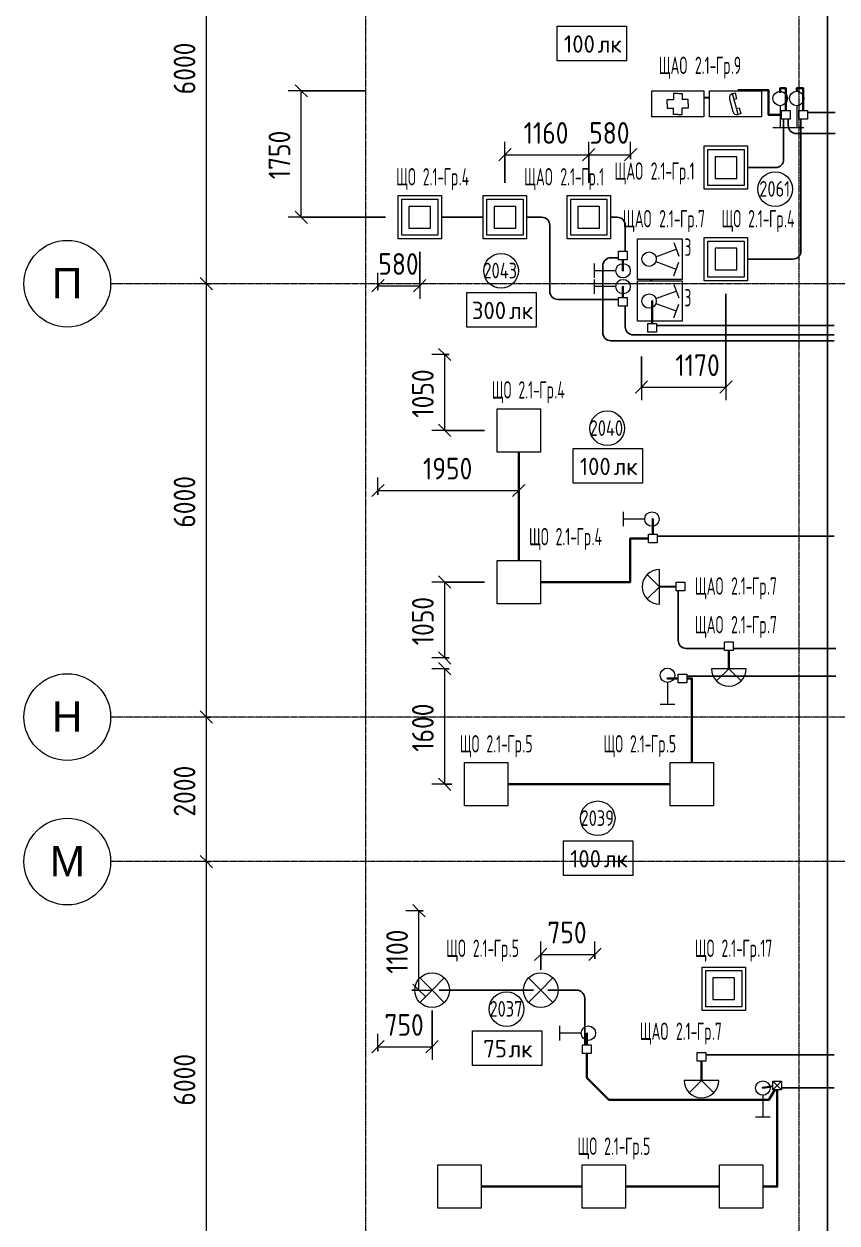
# Model space of a CAD drawing. Header units: millimetres. Extents: x -4730 to 98194, y -4296 to 93388.
# Drawn here: x -4730 to 6528, y 47496 to 64096 of the extents above; entities that cross this region are included whole.
import ezdxf

# ---------------------------------------------------------------- set-up
doc = ezdxf.new("R2010")
doc.units = ezdxf.units.MM
doc.linetypes.add('Линия сетки', pattern=[22.225, 12.7, -3.175, 3.175, -3.175])
for name, color, linetype, lineweight, true_color in [('Кабельные лотки', 5, 'Continuous', 25, 0x0000ff), ('Короба', 7, 'Continuous', 25, 0x008000), ('Соединительные детали коробов', 7, 'Continuous', 25, 0x008000), ('Типовые аннотации', 5, 'Continuous', 18, 0x0000ff)]:
    doc.layers.add(name, color=color, linetype=linetype, lineweight=lineweight, true_color=true_color)
for name, color, linetype, lineweight in [('Марки помещений', 7, 'Continuous', 9), ('Марки силовых электроприборов', 7, 'Continuous', 9), ('Оси', 7, 'Continuous', 9), ('Провода', 7, 'Continuous', 35), ('Размеры', 7, 'Continuous', 9), ('Размеры-120', 7, 'Continuous', 9)]:
    doc.layers.add(name, color=color, linetype=linetype, lineweight=lineweight)
doc.styles.add('Arial_1', font='arial.ttf', dxfattribs={"height": 420})
doc.styles.add('GOST Common', font='GOST_Common.ttf', dxfattribs={"width": 0.6, "height": 240})
doc.styles.add('GOST Common_2', font='GOST_Common.ttf', dxfattribs={"height": 240})
doc.styles.add('GOST Common_3', font='GOST_Common.ttf', dxfattribs={"width": 0.9, "height": 300})
doc.styles.add('GOST Common_4', font='GOST_Common.ttf', dxfattribs={"width": 0.8, "height": 216})
doc.dimstyles.new('ADSK_Проверочный', dxfattribs={"dimscale": 304.8, "dimtxt": 301.714499, "dimasz": 0.556693, "dimexe": 0.590551, "dimexo": 0.590551, "dimgap": 0.19685, "dimtad": 1, "dimdec": 3, "dimrnd": 0.001, "dimdsep": 46, "dimtxsty": 'GOST Common_3', "dimblk1": 'OBLIQUE', "dimblk2": 'OBLIQUE', "dimsah": 1, "dimcen": 0.09, "dimazin": 0, "dimtfac": 1, "dimtdec": 4, "dimtix": 1, "dimtmove": 0, "dimatfit": 3, "dimfxl": 1, "dimtvp": 1, "dimtolj": 1, "dimtzin": 0, "dimarcsym": 2})
doc.dimstyles.new('ADSK_Проверочный_1', dxfattribs={"dimscale": 304.8, "dimtxt": 301.714499, "dimasz": 0.556693, "dimexe": 0.590551, "dimexo": 0.590551, "dimgap": 0.19685, "dimtad": 1, "dimdec": 3, "dimrnd": 0.001, "dimdsep": 46, "dimtxsty": 'GOST Common_3', "dimblk1": 'OBLIQUE', "dimblk2": 'OBLIQUE', "dimsah": 1, "dimcen": 0.09, "dimazin": 0, "dimtfac": 1, "dimtdec": 4, "dimtix": 1, "dimtmove": 2, "dimatfit": 3, "dimfxl": 1, "dimtvp": 1, "dimtolj": 1, "dimtzin": 0, "dimarcsym": 2})

# ---------------------------------------------------------------- blocks, each defined once
blk = doc.blocks.new('M_Короб_ отвод - Плоский торец - ПВХ - Стандартная-2386742-2-й этаж')
at = {"layer": 'Соединительные детали коробов'}
for p, q in [((0, 111.95), (0, 150.05)), ((-150.05, 0), (-111.95, 0))]:
    blk.add_line(p, q, dxfattribs=at)
blk.add_arc((-111.95, 111.95), 111.95, 270, 0, dxfattribs=at)
blk = doc.blocks.new('Ось сетки - Заголовок сетки - Окружность 5 мм-1145995-2-й этаж')
at = {"layer": 'Оси'}
blk.add_circle((0, 0), 5, dxfattribs=at)
blk = doc.blocks.new('DIMBLOCK35-2-й этаж')
at = {"layer": 'Размеры-120'}
for p, q in [((-2145, 52500), (-2385, 52500)), ((-2205, 52500), (-2290, 52585)), ((-2205, 46500), (-2205, 52500)), ((-2205, 52500), (-2120, 52415)), ((-2205, 52500), (-2145, 52500)), ((-2145, 46500), (-2385, 46500)), ((-2205, 46500), (-2290, 46585)), ((-2205, 46500), (-2120, 46415)), ((-2205, 46500), (-2145, 46500))]:
    blk.add_line(p, q, dxfattribs=at)
at = {"layer": 'Размеры-120', "color": 0, "insert": (-2657, 49122), "char_height": 300, "width": 908.21, "attachment_point": 1, "rotation": 90, "line_spacing_factor": 1.022761, "style": 'GOST Common_3'}
blk.add_mtext('6000', dxfattribs=at)
blk = doc.blocks.new('_Oblique')
at = {"color": 0, "linetype": 'ByBlock', "lineweight": -2}
blk.add_line((-0.5, -0.5), (0.5, 0.5), dxfattribs=at)
blk = doc.blocks.new('DIMBLOCK36-2-й этаж')
at = {"layer": 'Размеры-120'}
for p, q in [((-2145, 54500), (-2385, 54500)), ((-2205, 54500), (-2290, 54585)), ((-2205, 52500), (-2205, 54500)), ((-2205, 54500), (-2120, 54415)), ((-2205, 54500), (-2145, 54500)), ((-2145, 52500), (-2385, 52500)), ((-2205, 52500), (-2290, 52585)), ((-2205, 52500), (-2120, 52415)), ((-2205, 52500), (-2145, 52500))]:
    blk.add_line(p, q, dxfattribs=at)
at = {"layer": 'Размеры-120', "color": 0, "insert": (-2657, 53122), "char_height": 300, "width": 908.21, "attachment_point": 1, "rotation": 90, "line_spacing_factor": 1.022761, "style": 'GOST Common_3'}
blk.add_mtext('2000', dxfattribs=at)
blk = doc.blocks.new('DIMBLOCK37-2-й этаж')
at = {"layer": 'Размеры-120'}
for p, q in [((-2145, 60500), (-2385, 60500)), ((-2205, 60500), (-2290, 60585)), ((-2205, 54500), (-2205, 60500)), ((-2205, 60500), (-2120, 60415)), ((-2205, 60500), (-2145, 60500)), ((-2145, 54500), (-2385, 54500)), ((-2205, 54500), (-2290, 54585)), ((-2205, 54500), (-2120, 54415)), ((-2205, 54500), (-2145, 54500))]:
    blk.add_line(p, q, dxfattribs=at)
at = {"layer": 'Размеры-120', "color": 0, "insert": (-2657, 57122), "char_height": 300, "width": 908.21, "attachment_point": 1, "rotation": 90, "line_spacing_factor": 1.022761, "style": 'GOST Common_3'}
blk.add_mtext('6000', dxfattribs=at)
blk = doc.blocks.new('DIMBLOCK38-2-й этаж')
at = {"layer": 'Размеры-120'}
for p, q in [((-2205, 66500), (-2290, 66585)), ((-2145, 66500), (-2385, 66500)), ((-2205, 60500), (-2205, 66500)), ((-2205, 66500), (-2120, 66415)), ((-2205, 66500), (-2145, 66500)), ((-2145, 60500), (-2385, 60500)), ((-2205, 60500), (-2290, 60585)), ((-2205, 60500), (-2120, 60415)), ((-2205, 60500), (-2145, 60500))]:
    blk.add_line(p, q, dxfattribs=at)
at = {"layer": 'Размеры-120', "color": 0, "insert": (-2657, 63122), "char_height": 300, "width": 908.21, "attachment_point": 1, "rotation": 90, "line_spacing_factor": 1.022761, "style": 'GOST Common_3'}
blk.add_mtext('6000', dxfattribs=at)
blk = doc.blocks.new('DIMBLOCK54-2-й этаж')
at = {"layer": 'Размеры-120'}
for p, q in [((-891, 63170), (-976, 63255)), ((-10, 63170), (-1071, 63170)), ((-891, 61420), (-891, 63170)), ((-891, 63170), (-806, 63085)), ((-891, 63170), (-10, 63170)), ((275, 61420), (-1071, 61420)), ((-891, 61420), (-976, 61505)), ((-891, 61420), (-806, 61335)), ((-891, 61420), (275, 61420))]:
    blk.add_line(p, q, dxfattribs=at)
at = {"layer": 'Размеры-120', "color": 0, "insert": (-1343, 61945), "char_height": 300, "width": 840.71, "attachment_point": 1, "rotation": 90, "line_spacing_factor": 1.022761, "style": 'GOST Common_3'}
blk.add_mtext('1750', dxfattribs=at)
blk = doc.blocks.new('DIMBLOCK55-2-й этаж')
at = {"layer": 'Размеры-120'}
for p, q in [((750, 60942), (750, 60291)), ((750, 60471), (750, 60942)), ((170, 60411), (170, 60651)), ((170, 60471), (85, 60386)), ((170, 60471), (255, 60556)), ((170, 60471), (750, 60471)), ((170, 60471), (170, 60411)), ((750, 60471), (665, 60386)), ((750, 60471), (835, 60556))]:
    blk.add_line(p, q, dxfattribs=at)
at = {"layer": 'Размеры-120', "color": 0, "insert": (176, 60923), "char_height": 300, "width": 681.16, "attachment_point": 1, "line_spacing_factor": 1.022761, "style": 'GOST Common_3'}
blk.add_mtext('580', dxfattribs=at)
blk = doc.blocks.new('DIMBLOCK56-2-й этаж')
at = {"layer": 'Размеры-120'}
for p, q in [((3090, 61898), (3090, 62465)), ((3670, 62225), (3670, 62465)), ((3090, 62285), (3005, 62200)), ((3090, 62285), (3175, 62370)), ((3090, 62285), (3670, 62285)), ((3090, 62285), (3090, 61898)), ((3670, 62285), (3585, 62200)), ((3670, 62285), (3755, 62370)), ((3670, 62285), (3670, 62225))]:
    blk.add_line(p, q, dxfattribs=at)
at = {"layer": 'Размеры-120', "color": 0, "insert": (3096, 62737), "char_height": 300, "width": 681.16, "attachment_point": 1, "line_spacing_factor": 1.022761, "style": 'GOST Common_3'}
blk.add_mtext('580', dxfattribs=at)
blk = doc.blocks.new('DIMBLOCK57-2-й этаж')
at = {"layer": 'Размеры-120'}
for p, q in [((1930, 61898), (1930, 62465)), ((3090, 61898), (3090, 62465)), ((1930, 62285), (1845, 62200)), ((1930, 62285), (2015, 62370)), ((1930, 62285), (3090, 62285)), ((1930, 62285), (1930, 61898)), ((3090, 62285), (3005, 62200)), ((3090, 62285), (3175, 62370)), ((3090, 62285), (3090, 61898))]:
    blk.add_line(p, q, dxfattribs=at)
at = {"layer": 'Размеры-120', "color": 0, "insert": (2188, 62737), "char_height": 300, "width": 773.21, "attachment_point": 1, "line_spacing_factor": 1.022761, "style": 'GOST Common_3'}
blk.add_mtext('1160', dxfattribs=at)
blk = doc.blocks.new('DIMBLOCK58-2-й этаж')
at = {"layer": 'Размеры-120'}
for p, q in [((4990, 60362), (4990, 58890)), ((4990, 59070), (4990, 60362)), ((3820, 59490), (3820, 58890)), ((3820, 59070), (3820, 59490)), ((3820, 59070), (3905, 59155)), ((4990, 59070), (5075, 59155)), ((3820, 59070), (3735, 58985)), ((3820, 59070), (4990, 59070)), ((4990, 59070), (4905, 58985))]:
    blk.add_line(p, q, dxfattribs=at)
at = {"layer": 'Размеры-120', "color": 0, "insert": (4290, 59522), "char_height": 300, "width": 773.21, "attachment_point": 1, "line_spacing_factor": 1.022761, "style": 'GOST Common_3'}
blk.add_mtext('1170', dxfattribs=at)
blk = doc.blocks.new('DIMBLOCK59-2-й этаж')
at = {"layer": 'Размеры-120'}
for p, q in [((2120, 57992), (2120, 57458)), ((2120, 57638), (2120, 57992)), ((170, 57578), (170, 57818)), ((170, 57638), (85, 57553)), ((170, 57638), (255, 57722)), ((170, 57638), (2120, 57638)), ((170, 57638), (170, 57578)), ((2120, 57638), (2035, 57553)), ((2120, 57638), (2205, 57722))]:
    blk.add_line(p, q, dxfattribs=at)
at = {"layer": 'Размеры-120', "color": 0, "insert": (795, 58090), "char_height": 300, "width": 840.71, "attachment_point": 1, "line_spacing_factor": 1.022761, "style": 'GOST Common_3'}
blk.add_mtext('1950', dxfattribs=at)
blk = doc.blocks.new('DIMBLOCK60-2-й этаж')
at = {"layer": 'Размеры-120'}
for p, q in [((1095, 59520), (1010, 59605)), ((1155, 59520), (915, 59520)), ((1095, 58470), (1095, 59520)), ((1095, 59520), (1179, 59435)), ((1095, 59520), (1155, 59520)), ((1645, 58470), (915, 58470)), ((1095, 58470), (1010, 58555)), ((1095, 58470), (1179, 58385)), ((1095, 58470), (1645, 58470))]:
    blk.add_line(p, q, dxfattribs=at)
at = {"layer": 'Размеры-120', "color": 0, "insert": (643, 58645), "char_height": 300, "width": 840.71, "attachment_point": 1, "rotation": 90, "line_spacing_factor": 1.022761, "style": 'GOST Common_3'}
blk.add_mtext('1050', dxfattribs=at)
blk = doc.blocks.new('DIMBLOCK61-2-й этаж')
at = {"layer": 'Размеры-120'}
for p, q in [((1095, 56370), (1010, 56455)), ((1645, 56370), (915, 56370)), ((1095, 55320), (1095, 56370)), ((1095, 56370), (1179, 56285)), ((1095, 56370), (1645, 56370)), ((1155, 55320), (915, 55320)), ((1095, 55320), (1010, 55405)), ((1095, 55320), (1179, 55235)), ((1095, 55320), (1155, 55320))]:
    blk.add_line(p, q, dxfattribs=at)
at = {"layer": 'Размеры-120', "color": 0, "insert": (643, 55495), "char_height": 300, "width": 840.71, "attachment_point": 1, "rotation": 90, "line_spacing_factor": 1.022761, "style": 'GOST Common_3'}
blk.add_mtext('1050', dxfattribs=at)
blk = doc.blocks.new('DIMBLOCK62-2-й этаж')
at = {"layer": 'Размеры-120'}
for p, q in [((1155, 55170), (915, 55170)), ((1095, 55170), (1010, 55255)), ((1095, 53570), (1095, 55170)), ((1095, 55170), (1179, 55085)), ((1095, 55170), (1155, 55170)), ((1095, 53570), (1010, 53655)), ((1195, 53570), (915, 53570)), ((1095, 53570), (1179, 53485)), ((1095, 53570), (1195, 53570))]:
    blk.add_line(p, q, dxfattribs=at)
at = {"layer": 'Размеры-120', "color": 0, "insert": (643, 54020), "char_height": 300, "width": 840.71, "attachment_point": 1, "rotation": 90, "line_spacing_factor": 1.022761, "style": 'GOST Common_3'}
blk.add_mtext('1600', dxfattribs=at)
blk = doc.blocks.new('DIMBLOCK63-2-й этаж')
at = {"layer": 'Размеры-120'}
for p, q in [((798, 51820), (558, 51820)), ((738, 51820), (653, 51905)), ((738, 50720), (738, 51820)), ((738, 51820), (823, 51735)), ((738, 51820), (798, 51820)), ((738, 50720), (653, 50805)), ((640, 50720), (918, 50720)), ((738, 50720), (640, 50720)), ((738, 50720), (823, 50635))]:
    blk.add_line(p, q, dxfattribs=at)
at = {"layer": 'Размеры-120', "color": 0, "insert": (286, 50948), "char_height": 300, "width": 773.21, "attachment_point": 1, "rotation": 90, "line_spacing_factor": 1.022761, "style": 'GOST Common_3'}
blk.add_mtext('1100', dxfattribs=at)
blk = doc.blocks.new('DIMBLOCK64-2-й этаж')
at = {"layer": 'Размеры-120'}
for p, q in [((920, 50440), (920, 49756)), ((920, 49936), (920, 50440)), ((170, 49876), (170, 50116)), ((170, 49936), (255, 50021)), ((920, 49936), (1005, 50021)), ((170, 49936), (85, 49851)), ((170, 49936), (920, 49936)), ((170, 49936), (170, 49876)), ((920, 49936), (835, 49851))]:
    blk.add_line(p, q, dxfattribs=at)
at = {"layer": 'Размеры-120', "color": 0, "insert": (261, 50388), "char_height": 300, "width": 681.16, "attachment_point": 1, "line_spacing_factor": 1.022761, "style": 'GOST Common_3'}
blk.add_mtext('750', dxfattribs=at)
blk = doc.blocks.new('DIMBLOCK65-2-й этаж')
at = {"layer": 'Размеры-120'}
for p, q in [((2425, 51000), (2425, 51395)), ((2425, 51215), (2510, 51300)), ((3175, 51155), (3175, 51395)), ((3175, 51215), (3260, 51300)), ((2425, 51215), (2340, 51130)), ((2425, 51215), (3175, 51215)), ((2425, 51215), (2425, 51000)), ((3175, 51215), (3090, 51130)), ((3175, 51215), (3175, 51155))]:
    blk.add_line(p, q, dxfattribs=at)
at = {"layer": 'Размеры-120', "color": 0, "insert": (2516, 51667), "char_height": 300, "width": 681.16, "attachment_point": 1, "line_spacing_factor": 1.022761, "style": 'GOST Common_3'}
blk.add_mtext('750', dxfattribs=at)
blk = doc.blocks.new('ADSK_Марка_Помещение_1_ГОСТ21-501-2011 - Номер-85995-2-й этаж')
at = {"layer": 'Марки помещений'}
blk.add_circle((0, 0), 2, dxfattribs=at)
blk = doc.blocks.new('Морка помещения_освещённость_ - Морка помещения_освещённость_-1484368-2-й этаж')
at = {"layer": 'Марки помещений', "color": 190, "true_color": 0x8000ff}
for p, q in [((-4, 0), (-4, 4)), ((-4, 4), (4, 4)), ((4, 4), (4, 0)), ((4, 0), (-4, 0))]:
    blk.add_line(p, q, dxfattribs=at)

msp = doc.modelspace()

# ---------------------------------------------------------------- linework, layer by layer
at = {"layer": 'Кабельные лотки'}
msp.add_line((6395.0021, 89143.1437), (6395.0021, 43998.1437), dxfattribs=at)
at = {"layer": 'Короба'}
for p, q in [((5788.3943, 62257.506), (5788.3943, 62778.5921)), ((5851.3943, 62778.5921), (5851.3943, 62728.6421)), ((6028.3943, 60990.05), (6028.3943, 62778.5921)), ((6119.8943, 62870.0921), (6499.8943, 62870.0921)), ((6001.4443, 62578.5921), (6499.8943, 62578.5921)), ((5289.764, 62107.456), (5638.3443, 62107.456)), ((1634.764, 61420), (1049.764, 61420)), ((2229.764, 61420), (2399.714, 61420)), ((3389.764, 61420), (3445.0382, 61420)), ((2549.764, 61269.95), (2549.764, 60432.8452)), ((3595.0882, 61269.95), (3595.0882, 60951.2952)), ((3503.5882, 60859.7952), (3433.6382, 60859.7952)), ((5289.764, 60840), (5878.3443, 60840)), ((3283.5882, 60709.7452), (3283.5882, 59859.8452)), ((2699.814, 60282.7952), (3503.5882, 60282.7952)), ((3595.0882, 60191.2952), (3595.0882, 59941.3452)), ((3745.1382, 59791.2952), (6488.1634, 59791.2952)), ((4028.1634, 59921.4366), (6488.1634, 59921.4366)), ((3433.6382, 59709.7952), (6488.1634, 59709.7952)), ((4035.4304, 57004.3789), (6488.1634, 57004.3789)), ((4328.8545, 56246.7417), (4328.8545, 55601.517)), ((4478.9045, 55451.467), (4970, 55451.467)), ((5090, 55451.467), (6510, 55451.467)), ((4447.0955, 55067.6467), (6510, 55067.6467)), ((2325, 50720), (1020, 50720)), ((2525, 50720), (2883.7456, 50720)), ((3033.7956, 50569.95), (3033.7956, 49963.6185)), ((4710, 49826.7073), (6490, 49826.7073)), ((5760, 49366.6558), (6490, 49366.6558))]:
    msp.add_line(p, q, dxfattribs=at)
at = {"layer": 'Оси', "linetype": 'Линия сетки'}
for p, q in [((0, 93388.3703), (0, -3096.3487)), ((6000, 93388.3703), (6000, -3096.3487)), ((98194.2682, 60500), (-3530.0173, 60500)), ((98194.2682, 54500), (-3530.0173, 54500)), ((98194.2682, 52500), (-3530.0173, 52500))]:
    msp.add_line(p, q, dxfattribs=at)
at = {"layer": 'Провода'}
for p, q in [((4681.6479, 63075.5231), (4761.6479, 63074.4321)), ((3954.6431, 60540), (3954.6431, 60560)), ((2120.3234, 58170), (2120.3234, 56670)), ((4070, 56305.5099), (4300.3545, 56306.474)), ((5029.9987, 55170), (5030, 55422.967)), ((1970, 53570), (4215, 53570)), ((4649.9987, 49470), (4650, 49735.2073)), ((1600, 48000), (3000, 48000)), ((4900, 48000), (3600, 48000))]:
    msp.add_line(p, q, dxfattribs=at)
at = {"layer": 'Провода', "flags": 128}
for points in [[(5153.1217, 63181.2643), (5576.63, 63181.2643), (5576.63, 62838.5942), (5759.8943, 62838.5926)], [(5740, 63141.0806), (5740, 63205), (5819.8895, 63205), (5819.8936, 62898.5921)], [(5970, 63159), (5970, 63205), (6059.8895, 63205), (6059.8936, 62898.5921)], [(3563.5869, 60831.2952), (3563.5834, 60680), (3563.5834, 60779.997)], [(3563.5869, 60311.2952), (3563.5834, 60460), (3563.5834, 60360.003)], [(3968.1626, 59949.9366), (3968.1585, 60260), (3968.1585, 59980)], [(3975.4293, 57032.8789), (3975.4256, 57242.3593), (3975.4256, 57142.9738)], [(2420, 56370), (3665, 56370), (3665, 56972.881), (3915.4304, 56972.8793)], [(4327.0955, 55036.1473), (4180, 55036.1487), (4270.1836, 55036.1487)], [(4515.4633, 53870), (4517.264, 55036.1487), (4447.0955, 55036.1476)], [(3065.2943, 49963.6185), (3065.2908, 50124.1167), (3065.2908, 50025.951)], [(3065.2952, 49843.6185), (3065.2929, 49508.4206), (3370.0908, 49203.6206), (5585.2908, 49203.6206), (5664.6205, 49338.1558)], [(5640, 49389.1564), (5500, 49368.1578), (5598.266, 49382.8981)], [(5500, 48000), (5699.9952, 48000), (5699.9998, 49338.1558)]]:
    msp.add_lwpolyline(points, dxfattribs=at)
at = {"layer": 'Типовые аннотации', "color": 96, "true_color": 0x008000}
for p, q in [((3961.6479, 62808.0095), (3961.6479, 63168.0095)), ((3961.6479, 63168.0095), (4681.6479, 63168.0095)), ((4321.6479, 63132.0095), (4261.6479, 63132.0095)), ((4261.6479, 63132.0095), (4261.6479, 63048.0095)), ((4321.6479, 63132.0095), (4381.6479, 63132.0095)), ((4381.6479, 63132.0095), (4381.6479, 63048.0095)), ((4681.6479, 63168.0095), (4681.6479, 62808.0095)), ((4761.6479, 62808.0095), (4761.6479, 63168.0095)), ((4761.6479, 63168.0095), (5481.6479, 63168.0095)), ((5081.2146, 63132.0456), (5115.988, 63141.3631)), ((5158.8604, 62842.2679), (5081.2146, 63132.0456)), ((5115.988, 63141.3631), (5137.7288, 63060.2254)), ((5481.6479, 63168.0095), (5481.6479, 62808.0095)), ((4177.6479, 62988.0095), (4177.6479, 63048.0095)), ((4177.6479, 63048.0095), (4261.6479, 63048.0095)), ((4177.6479, 62988.0095), (4177.6479, 62928.0095)), ((4177.6479, 62928.0095), (4261.6479, 62928.0095)), ((4261.6479, 62844.0095), (4261.6479, 62928.0095)), ((4465.6479, 63048.0095), (4381.6479, 63048.0095)), ((4381.6479, 62844.0095), (4381.6479, 62928.0095)), ((4465.6479, 62928.0095), (4381.6479, 62928.0095)), ((4465.6479, 62988.0095), (4465.6479, 63048.0095)), ((4465.6479, 62988.0095), (4465.6479, 62928.0095)), ((5038.7882, 63058.5609), (5085.3757, 62884.6943)), ((5137.7288, 63060.2254), (5102.9554, 63050.9079)), ((5137.1196, 62923.4057), (5171.8929, 62932.7231)), ((5171.8929, 62932.7231), (5193.6337, 62851.5854)), ((4681.6479, 62808.0095), (3961.6479, 62808.0095)), ((4321.6479, 62844.0095), (4261.6479, 62844.0095)), ((4321.6479, 62844.0095), (4381.6479, 62844.0095)), ((5481.6479, 62808.0095), (4761.6479, 62808.0095)), ((5193.6337, 62851.5854), (5158.8604, 62842.2679))]:
    msp.add_line(p, q, dxfattribs=at)
at = {"layer": 'Типовые аннотации', "color": 1, "true_color": 0xff0000}
for p, q in [((5740, 62964.3567), (5740, 62664.3567)), ((5640, 62664.3567), (5840, 62664.3567)), ((4690, 62407.456), (5290, 62407.456)), ((4690, 61807.456), (4690, 62407.456)), ((4740, 62357.456), (5240, 62357.456)), ((4740, 61857.456), (4740, 62357.456)), ((4840, 62257.456), (4840, 61957.456)), ((5140, 62257.456), (4840, 62257.456)), ((5140, 61957.456), (5140, 62257.456)), ((5240, 62357.456), (5240, 61857.456)), ((5290, 62407.456), (5290, 61807.456)), ((4840, 61957.456), (5140, 61957.456)), ((5290, 61807.456), (4690, 61807.456)), ((5240, 61857.456), (4740, 61857.456)), ((2790, 61720), (3390, 61720)), ((2790, 61120), (2790, 61720)), ((2840, 61670), (3340, 61670)), ((2840, 61170), (2840, 61670)), ((3340, 61670), (3340, 61170)), ((3390, 61720), (3390, 61120)), ((2940, 61570), (2940, 61270)), ((3240, 61570), (2940, 61570)), ((3240, 61270), (3240, 61570)), ((2940, 61270), (3240, 61270)), ((3390, 61120), (2790, 61120)), ((3340, 61170), (2840, 61170)), ((3164.3567, 60780), (3164.3567, 60580)), ((3464.3567, 60680), (3164.3567, 60680)), ((3908.1634, 59949.9366), (4028.1634, 59949.9366)), ((3908.1634, 59829.9366), (3908.1634, 59949.9366)), ((4028.1634, 59949.9366), (4028.1634, 59829.9366)), ((4028.1634, 59829.9366), (3908.1634, 59829.9366)), ((4070, 56305), (3900.2944, 56474.7056)), ((4070, 56065), (4070, 56545)), ((4070, 56305), (3900.2944, 56135.2944)), ((4300.3545, 56366.7417), (4420.3545, 56366.7417)), ((4300.3545, 56246.7417), (4300.3545, 56366.7417)), ((4420.3545, 56366.7417), (4420.3545, 56246.7417)), ((4420.3545, 56246.7417), (4300.3545, 56246.7417)), ((4970, 55542.967), (5090, 55542.967)), ((4970, 55422.967), (4970, 55542.967)), ((5090, 55542.967), (5090, 55422.967)), ((5090, 55422.967), (4970, 55422.967)), ((5270, 55170), (4790, 55170)), ((5030, 55170), (4860.2944, 55000.2944)), ((5030, 55170), (5199.7056, 55000.2944)), ((4590, 49855.2073), (4710, 49855.2073)), ((4590, 49735.2073), (4590, 49855.2073)), ((4710, 49855.2073), (4710, 49735.2073)), ((4710, 49735.2073), (4590, 49735.2073)), ((4890, 49470), (4410, 49470)), ((4650, 49470), (4480.2944, 49300.2944)), ((4650, 49470), (4819.7056, 49300.2944))]:
    msp.add_line(p, q, dxfattribs=at)
at = {"layer": 'Типовые аннотации'}
for p, q in [((5970, 62964.3567), (5970, 62664.3567)), ((5870, 62664.3567), (6070, 62664.3567)), ((450, 61720), (1050, 61720)), ((450, 61120), (450, 61720)), ((500, 61670), (1000, 61670)), ((500, 61170), (500, 61670)), ((1000, 61670), (1000, 61170)), ((1050, 61720), (1050, 61120)), ((1630, 61720), (2230, 61720)), ((1630, 61120), (1630, 61720)), ((1680, 61670), (2180, 61670)), ((1680, 61170), (1680, 61670)), ((2180, 61670), (2180, 61170)), ((2230, 61720), (2230, 61120)), ((600, 61570), (600, 61270)), ((900, 61570), (600, 61570)), ((900, 61270), (900, 61570)), ((1780, 61570), (1780, 61270)), ((2080, 61570), (1780, 61570)), ((2080, 61270), (2080, 61570)), ((600, 61270), (900, 61270)), ((1780, 61270), (2080, 61270)), ((1050, 61120), (450, 61120)), ((1000, 61170), (500, 61170)), ((2230, 61120), (1630, 61120)), ((2180, 61170), (1680, 61170)), ((3765.6433, 61120), (4385.6433, 61120)), ((3765.6433, 60560), (3765.6433, 61120)), ((4385.6433, 61120), (4385.6433, 60560)), ((4690, 61140), (5290, 61140)), ((4690, 60540), (4690, 61140)), ((4740, 61090), (5240, 61090)), ((4740, 60590), (4740, 61090)), ((5240, 61090), (5240, 60590)), ((5290, 61140), (5290, 60540)), ((4019.6126, 60874.202), (4301.5204, 60976.8081)), ((4267.3184, 61070.7773), (4335.7224, 60882.8388)), ((4840, 60990), (4840, 60690)), ((5140, 60990), (4840, 60990)), ((5140, 60690), (5140, 60990)), ((4019.6126, 60805.798), (4301.5204, 60703.1919)), ((4267.3184, 60609.2227), (4335.7224, 60797.1612)), ((5240, 60590), (4740, 60590)), ((4840, 60690), (5140, 60690)), ((3164.3567, 60560), (3164.3567, 60360)), ((3464.3567, 60460), (3164.3567, 60460)), ((4385.6433, 60560), (3765.6433, 60560)), ((3765.6433, 60540), (4385.6433, 60540)), ((3765.6433, 59980), (3765.6433, 60540)), ((4267.3184, 60490.7773), (4335.7224, 60302.8388)), ((4385.6433, 60540), (4385.6433, 59980)), ((5290, 60540), (4690, 60540)), ((4019.6126, 60294.202), (4301.5204, 60396.8081)), ((4019.6126, 60225.798), (4301.5204, 60123.1919)), ((4267.3184, 60029.2227), (4335.7224, 60217.1612)), ((4385.6433, 59980), (3765.6433, 59980)), ((1820, 58770), (2420, 58770)), ((1820, 58170), (1820, 58770)), ((2420, 58770), (2420, 58170)), ((2420, 58170), (1820, 58170)), ((3564.3567, 57342.3593), (3564.3567, 57142.3593)), ((3864.3567, 57242.3593), (3564.3567, 57242.3593)), ((1820, 56670), (2420, 56670)), ((1820, 56070), (1820, 56670)), ((2420, 56670), (2420, 56070)), ((2420, 56070), (1820, 56070)), ((4180, 54979.3567), (4180, 54679.3567)), ((4080, 54679.3567), (4280, 54679.3567)), ((1370, 53870), (1970, 53870)), ((1370, 53270), (1370, 53870)), ((1970, 53870), (1970, 53270)), ((4215, 53870), (4815, 53870)), ((4215, 53270), (4215, 53870)), ((4815, 53870), (4815, 53270)), ((1970, 53270), (1370, 53270)), ((4815, 53270), (4215, 53270)), ((4660, 51040), (5260, 51040)), ((4660, 50440), (4660, 51040)), ((4710, 50990), (5210, 50990)), ((4710, 50490), (4710, 50990)), ((5210, 50990), (5210, 50490)), ((5260, 51040), (5260, 50440)), ((920, 50720), (750.2944, 50889.7056)), ((920, 50720), (1089.7056, 50889.7056)), ((2425, 50720), (2255.2944, 50889.7056)), ((2425, 50720), (2594.7056, 50889.7056)), ((4810, 50890), (4810, 50590)), ((5110, 50890), (4810, 50890)), ((5110, 50590), (5110, 50890)), ((920, 50720), (750.2944, 50550.2944)), ((920, 50720), (1089.7056, 50550.2944)), ((2425, 50720), (2255.2944, 50550.2944)), ((2425, 50720), (2594.7056, 50550.2944)), ((5210, 50490), (4710, 50490)), ((4810, 50590), (5110, 50590)), ((5260, 50440), (4660, 50440)), ((2684.3567, 50224.1167), (2684.3567, 50024.1167)), ((2984.3567, 50124.1167), (2684.3567, 50124.1167)), ((5500, 49264.3567), (5500, 48964.3567)), ((5400, 48964.3567), (5600, 48964.3567)), ((1000, 48300), (1600, 48300)), ((1000, 47700), (1000, 48300)), ((1600, 48300), (1600, 47700)), ((3000, 48300), (3600, 48300)), ((3000, 47700), (3000, 48300)), ((3600, 48300), (3600, 47700)), ((4900, 48300), (5500, 48300)), ((4900, 47700), (4900, 48300)), ((5500, 48300), (5500, 47700)), ((1600, 47700), (1000, 47700)), ((3600, 47700), (3000, 47700)), ((5500, 47700), (4900, 47700))]:
    msp.add_line(p, q, dxfattribs=at)
at = {"layer": 'Типовые аннотации', "color": 7}
for p, q in [((5759.8943, 62898.5921), (5879.8943, 62898.5921)), ((5759.8943, 62778.5921), (5759.8943, 62898.5921)), ((5879.8943, 62778.5921), (5759.8943, 62778.5921)), ((5879.8943, 62898.5921), (5879.8943, 62778.5921)), ((3503.5882, 60951.2952), (3623.5882, 60951.2952)), ((3503.5882, 60831.2952), (3503.5882, 60951.2952)), ((3623.5882, 60951.2952), (3623.5882, 60831.2952)), ((3623.5882, 60831.2952), (3503.5882, 60831.2952)), ((3503.5882, 60311.2952), (3623.5882, 60311.2952)), ((3503.5882, 60191.2952), (3503.5882, 60311.2952)), ((3623.5882, 60311.2952), (3623.5882, 60191.2952)), ((3623.5882, 60191.2952), (3503.5882, 60191.2952)), ((3915.4304, 57032.8789), (4035.4304, 57032.8789)), ((3915.4304, 56912.8789), (3915.4304, 57032.8789)), ((4035.4304, 57032.8789), (4035.4304, 56912.8789)), ((4035.4304, 56912.8789), (3915.4304, 56912.8789)), ((5640, 49458.1558), (5760, 49458.1558)), ((5640, 49338.1558), (5640, 49458.1558)), ((5640, 49458.1558), (5760, 49338.1558)), ((5640, 49338.1558), (5760, 49458.1558)), ((5760, 49338.1558), (5640, 49338.1558)), ((5760, 49458.1558), (5760, 49338.1558))]:
    msp.add_line(p, q, dxfattribs=at)
at = {"layer": 'Типовые аннотации', "color": 16, "true_color": 0x800000}
for p, q in [((5999.8943, 62898.5921), (6119.8943, 62898.5921)), ((5999.8943, 62778.5921), (5999.8943, 62898.5921)), ((6119.8943, 62778.5921), (5999.8943, 62778.5921)), ((6119.8943, 62898.5921), (6119.8943, 62778.5921)), ((4327.0955, 55096.1467), (4447.0955, 55096.1467)), ((4327.0955, 54976.1467), (4327.0955, 55096.1467)), ((4447.0955, 54976.1467), (4327.0955, 54976.1467)), ((4447.0955, 55096.1467), (4447.0955, 54976.1467)), ((3005.2956, 49963.6185), (3125.2956, 49963.6185)), ((3005.2956, 49843.6185), (3005.2956, 49963.6185)), ((3125.2956, 49963.6185), (3125.2956, 49843.6185)), ((3125.2956, 49843.6185), (3005.2956, 49843.6185))]:
    msp.add_line(p, q, dxfattribs=at)
at = {"layer": 'Типовые аннотации', "color": 1, "true_color": 0xff0000}
for centre in [(5740, 63064.3567), (3564.3567, 60680)]:
    msp.add_circle(centre, 100, dxfattribs=at)
at = {"layer": 'Типовые аннотации'}
for centre, radius in [((5970, 63064.3567), 100), ((3925.6433, 60840), 100), ((3564.3567, 60460), 100), ((3925.6433, 60260), 100), ((3964.3567, 57242.3593), 100), ((4180, 55079.3567), 100), ((920, 50720), 240), ((2425, 50720), 240), ((3084.3567, 50124.1167), 100), ((5500, 49364.3567), 100)]:
    msp.add_circle(centre, radius, dxfattribs=at)
at = {"layer": 'Типовые аннотации', "color": 96, "true_color": 0x008000}
for centre, start, end in [((5096.7438, 63074.0901), 105, 195), ((5143.3312, 62900.2234), 195, 285)]:
    msp.add_arc(centre, 60, start, end, dxfattribs=at)
at = {"layer": 'Типовые аннотации', "color": 1, "true_color": 0xff0000}
for centre, start, end in [((4070, 56305), 90, 270), ((5030, 55170), 180, 360), ((4650, 49470), 180, 360)]:
    msp.add_arc(centre, 240, start, end, dxfattribs=at)

# ---------------------------------------------------------------- block references
at = {"layer": 'Марки помещений', "color": 190, "true_color": 0x8000ff, "xscale": 120, "yscale": 120, "zscale": 120}
for p in [(3134.6613, 63586.3251), (1882.6055, 59897.9894), (3353.7895, 57738.6602), (3219.3248, 52307.6663), (1958.1081, 49677.181)]:
    msp.add_blockref('Морка помещения_освещённость_ - Морка помещения_освещённость_-1484368-2-й этаж', p, dxfattribs=at)
at = {"layer": 'Марки помещений', "xscale": 120, "yscale": 120, "zscale": 120}
for p in [(5672.1141, 61809.5971), (1875.2414, 60679.429), (3346.4255, 58498.1779), (3213.4828, 53098.8605), (1952.266, 50458.6)]:
    msp.add_blockref('ADSK_Марка_Помещение_1_ГОСТ21-501-2011 - Номер-85995-2-й этаж', p, dxfattribs=at)
at = {"layer": 'Оси', "xscale": 120, "yscale": 120, "zscale": 120, "rotation": 90}
for p in [(-4130.0173, 60500), (-4130.0173, 54500), (-4130.0173, 52500)]:
    msp.add_blockref('Ось сетки - Заголовок сетки - Окружность 5 мм-1145995-2-й этаж', p, dxfattribs=at)
at = {"layer": 'Соединительные детали коробов'}
for p, rotation in [((5851.3943, 62578.5921), 270), ((2549.764, 61420), 90), ((3595.0882, 61420), 90), ((3283.5882, 60859.7952), 180), ((2549.764, 60282.7952), 270), ((3595.0882, 59791.2952), 270), ((3283.5882, 59709.7952), 270), ((4328.8545, 55451.467), 270), ((3033.7956, 50720), 90)]:
    msp.add_blockref('M_Короб_ отвод - Плоский торец - ПВХ - Стандартная-2386742-2-й этаж', p, dxfattribs=dict(at, rotation=rotation))
for p in [(5788.3943, 62107.456), (6028.3943, 60840)]:
    msp.add_blockref('M_Короб_ отвод - Плоский торец - ПВХ - Стандартная-2386742-2-й этаж', p, dxfattribs=at)

# ---------------------------------------------------------------- texts
at = {"layer": 'Марки помещений', "color": 190, "true_color": 0x8000ff, "char_height": 240, "attachment_point": 1, "style": 'GOST Common_2'}
for s, insert, width in [('100', (2746.7775, 63938.0371), 567.59475), ('лк', (3215.09, 63938.0371), 413.67075), ('300', (1470.7216, 60249.7013), 625.31625), ('лк', (1986.6591, 60249.7013), 413.67075), ('100', (2965.9057, 58090.3722), 567.59475), ('лк', (3434.2182, 58090.3722), 413.67075), ('100', (2831.4409, 52659.3783), 567.59475), ('лк', (3299.7534, 52659.3783), 413.67075), ('75', (1629.6242, 50028.893), 423.291), ('лк', (1978.8742, 50028.893), 413.67075)]:
    msp.add_mtext(s, dxfattribs=dict(at, insert=insert, width=width))
at = {"layer": 'Марки помещений', "char_height": 216, "attachment_point": 1, "style": 'GOST Common_4'}
for s, insert, width in [('2061', (5450.9982, 61920.3844), 546.4302), ('2043', (1631.5655, 60790.2162), 600.3036), ('2040', (3102.7495, 58608.9652), 600.3036), ('2039', (2976.5268, 53209.6477), 584.9112), ('2037', (1715.3101, 50569.3872), 584.9112)]:
    msp.add_mtext(s, dxfattribs=dict(at, insert=insert, width=width))
at = {"layer": 'Марки силовых электроприборов', "char_height": 240, "attachment_point": 1, "style": 'GOST Common'}
for s, insert, width in [('ЩАО', (4058.5223, 63643.0195), 502.17705), (' 2.1-', (4472.8598, 63643.0195), 455.99985), ('Гр', (4849.0973, 63643.0195), 253.9746), ('.9', (5058.6473, 63643.0195), 178.93665), ('ЩО', (423.3773, 62100.1824), 340.55685), (' 2.1-', (704.3648, 62100.1824), 455.99985), ('Гр', (1080.6023, 62100.1824), 253.9746), ('.4', (1290.1523, 62100.1824), 196.2531), ('ЩАО', (2194.5653, 62100.1824), 502.17705), (' 2.1-', (2608.9028, 62100.1824), 455.99985), ('Гр', (2985.1403, 62100.1824), 253.9746), ('.1', (3194.6903, 62100.1824), 138.5316), ('ЩАО', (3445.9653, 62179.502), 502.17705), (' 2.1-', (3860.3028, 62179.502), 455.99985), ('Гр', (4236.5403, 62179.502), 253.9746), ('.1', (4446.0903, 62179.502), 138.5316), ('ЩАО', (3562.6581, 61520.1824), 502.17705), (' 2.1-', (3976.9956, 61520.1824), 455.99985), ('Гр', (4353.2331, 61520.1824), 253.9746), ('.7', (4562.7831, 61520.1824), 178.93665), ('ЩО', (4928.1686, 61520.1824), 340.55685), (' 2.1-', (5209.1561, 61520.1824), 455.99985), ('Гр', (5585.3936, 61520.1824), 253.9746), ('.4', (5794.9436, 61520.1824), 196.2531), ('\\fGOST Common|b0|i0|c204|p34|;\\W.6;3', (4414.5872, 61125.38), 121.21515), ('\\fGOST Common|b0|i0|c204|p34|;\\W.6;3', (4414.5872, 60425.0941), 121.21515), ('ЩО', (1747.7653, 59150.1824), 340.55685), (' 2.1-', (2028.7528, 59150.1824), 455.99985), ('Гр', (2404.9903, 59150.1824), 253.9746), ('.4', (2614.5403, 59150.1824), 196.2531), ('ЩО', (2262.4325, 57118.7672), 340.55685), (' 2.1-', (2543.42, 57118.7672), 455.99985), ('Гр', (2919.6575, 57118.7672), 253.9746), ('.4', (3129.2075, 57118.7672), 196.2531), ('ЩАО', (4558.9653, 56434.9633), 502.17705), (' 2.1-', (4973.3028, 56434.9633), 455.99985), ('Гр', (5349.5403, 56434.9633), 253.9746), ('.7', (5559.0903, 56434.9633), 178.93665), ('ЩАО', (4558.9653, 55900.0966), 502.17705), (' 2.1-', (4973.3028, 55900.0966), 455.99985), ('Гр', (5349.5403, 55900.0966), 253.9746), ('.7', (5559.0903, 55900.0966), 178.93665), ('ЩО', (1304.6053, 54250.1824), 340.55685), (' 2.1-', (1585.5928, 54250.1824), 455.99985), ('Гр', (1961.8303, 54250.1824), 253.9746), ('.5', (2171.3803, 54250.1824), 178.93665), ('ЩО', (3292.5216, 54250.1824), 340.55685), (' 2.1-', (3573.5091, 54250.1824), 455.99985), ('Гр', (3949.7466, 54250.1824), 253.9746), ('.5', (4159.2966, 54250.1824), 178.93665), ('ЩО', (1116.0245, 51420.1824), 340.55685), (' 2.1-', (1397.012, 51420.1824), 455.99985), ('Гр', (1773.2495, 51420.1824), 253.9746), ('.5', (1982.7995, 51420.1824), 178.93665), ('ЩО', (4558.9653, 51420.1824), 340.55685), (' 2.1-', (4839.9528, 51420.1824), 455.99985), ('Гр', (5216.1903, 51420.1824), 253.9746), ('.17', (5425.7403, 51420.1824), 265.5189), ('ЩАО', (3795.421, 50271.3623), 502.17705), (' 2.1-', (4209.7585, 50271.3623), 455.99985), ('Гр', (4585.996, 50271.3623), 253.9746), ('.7', (4795.546, 50271.3623), 178.93665), ('ЩО', (2934.6053, 48680.1824), 340.55685), (' 2.1-', (3215.5928, 48680.1824), 455.99985), ('Гр', (3591.8303, 48680.1824), 253.9746), ('.5', (3801.3803, 48680.1824), 178.93665)]:
    msp.add_mtext(s, dxfattribs=dict(at, insert=insert, width=width))
at = {"layer": 'Оси', "char_height": 420, "attachment_point": 1, "style": 'Arial_1'}
for s, insert, width in [('\\fArial|b0|i0|c204|p34|;П', (-4345.3219, 60717.441), 519.4935), ('\\fArial|b0|i0|c204|p34|;Н', (-4345.3219, 54717.441), 519.4935), ('\\fArial|b0|i0|c204|p34|;М', (-4372.9219, 52717.441), 586.83525)]:
    msp.add_mtext(s, dxfattribs=dict(at, insert=insert, width=width))

# ---------------------------------------------------------------- dimensions: what is measured, and where the dimension line sits
at = {"layer": 'Размеры'}
for base, p1, p2, override, picture, middle in [((-2204.7307, 66500), (-2324.7126, 60500), (-2324.7126, 66500), {"dimpost": '<>', "dimfxl": 6000}, 'DIMBLOCK38-2-й этаж', (-2414.7307, 63500)), ((-890.9954, 63170), (454.764, 61420), (170, 63170), {"dimpost": '<>', "dimfxl": 1773.01735}, 'DIMBLOCK54-2-й этаж', (-1100.9954, 62295)), ((-2204.7307, 60500), (-2324.7126, 54500), (-2324.7126, 60500), {"dimpost": '<>', "dimfxl": 6000}, 'DIMBLOCK37-2-й этаж', (-2414.7307, 57500)), ((1094.6275, 59520), (1824.764, 58470), (974.6456, 59520), {"dimpost": '<>', "dimfxl": 1351.000066}, 'DIMBLOCK60-2-й этаж', (884.6275, 58995)), ((1094.6275, 56370), (974.6456, 55320), (1824.764, 56370), {"dimpost": '<>', "dimfxl": 1351.000066}, 'DIMBLOCK61-2-й этаж', (884.6275, 55845)), ((1094.6275, 55170), (1374.764, 53570), (974.6456, 55170), {"dimpost": '<>', "dimfxl": 1649.270954}, 'DIMBLOCK62-2-й этаж', (884.6275, 54370)), ((-2204.7307, 54500), (-2324.7126, 52500), (-2324.7126, 54500), {"dimpost": '<>', "dimfxl": 2000}, 'DIMBLOCK36-2-й этаж', (-2414.7307, 53500)), ((-2204.7307, 52500), (-2324.7126, 46500), (-2324.7126, 52500), {"dimpost": '<>', "dimfxl": 6000}, 'DIMBLOCK35-2-й этаж', (-2414.7307, 49500)), ((737.8704, 51820), (820, 50720), (617.8886, 51820), {"dimpost": '<>', "dimfxl": 1118.413624}, 'DIMBLOCK63-2-й этаж', (527.8704, 51270))]:
    dim = msp.add_linear_dim(base=base, p1=p1, p2=p2, angle=90, dimstyle='ADSK_Проверочный', override=override, dxfattribs=at)
    dim.commit()
    dim.dimension.update_dxf_attribs({"geometry": picture, "text_midpoint": middle})
for base, p1, p2, override, picture, middle in [((3090, 62284.7264), (1930, 61717.5), (3090, 61717.5), {"dimpost": '<>', "dimfxl": 1160}, 'DIMBLOCK57-2-й этаж', (2510, 62494.7264)), ((3670, 62284.7264), (3090, 61717.5), (3670, 62404.7082), {"dimpost": '<>', "dimfxl": 899.252564}, 'DIMBLOCK56-2-й этаж', (3380, 62494.7264)), ((750, 60471.1373), (170, 60591.1191), (750, 61122.5), {"dimpost": '<>', "dimfxl": 786.616571}, 'DIMBLOCK55-2-й этаж', (460, 60681.1373)), ((2120, 57637.6474), (170, 57757.6293), (2120, 58172.5), {"dimpost": '<>', "dimfxl": 1993.644328}, 'DIMBLOCK59-2-й этаж', (1145, 57847.6474)), ((3175, 51214.7506), (2425, 50820), (3175, 51334.7325), {"dimpost": '<>', "dimfxl": 909.642549}, 'DIMBLOCK65-2-й этаж', (2800, 51424.7506)), ((920, 49936.0744), (170, 50056.0563), (920, 50620), {"dimpost": '<>', "dimfxl": 938.366936}, 'DIMBLOCK64-2-й этаж', (545, 50146.0744))]:
    dim = msp.add_linear_dim(base=base, p1=p1, p2=p2, dimstyle='ADSK_Проверочный', override=override, dxfattribs=at)
    dim.commit()
    dim.dimension.update_dxf_attribs({"geometry": picture, "text_midpoint": middle})
dim = msp.add_linear_dim(base=(4990, 59070.1635), p1=(3820, 59670), p2=(4990, 60542.5), dimstyle='ADSK_Проверочный_1', override={"dimpost": '<>', "dimfxl": 1459.505481}, dxfattribs=at)
dim.commit()
dim.dimension.update_dxf_attribs({"geometry": 'DIMBLOCK58-2-й этаж', "text_midpoint": (4676.5092, 59322.212), "dimtype": 160})

doc.saveas('drawing.dxf')
